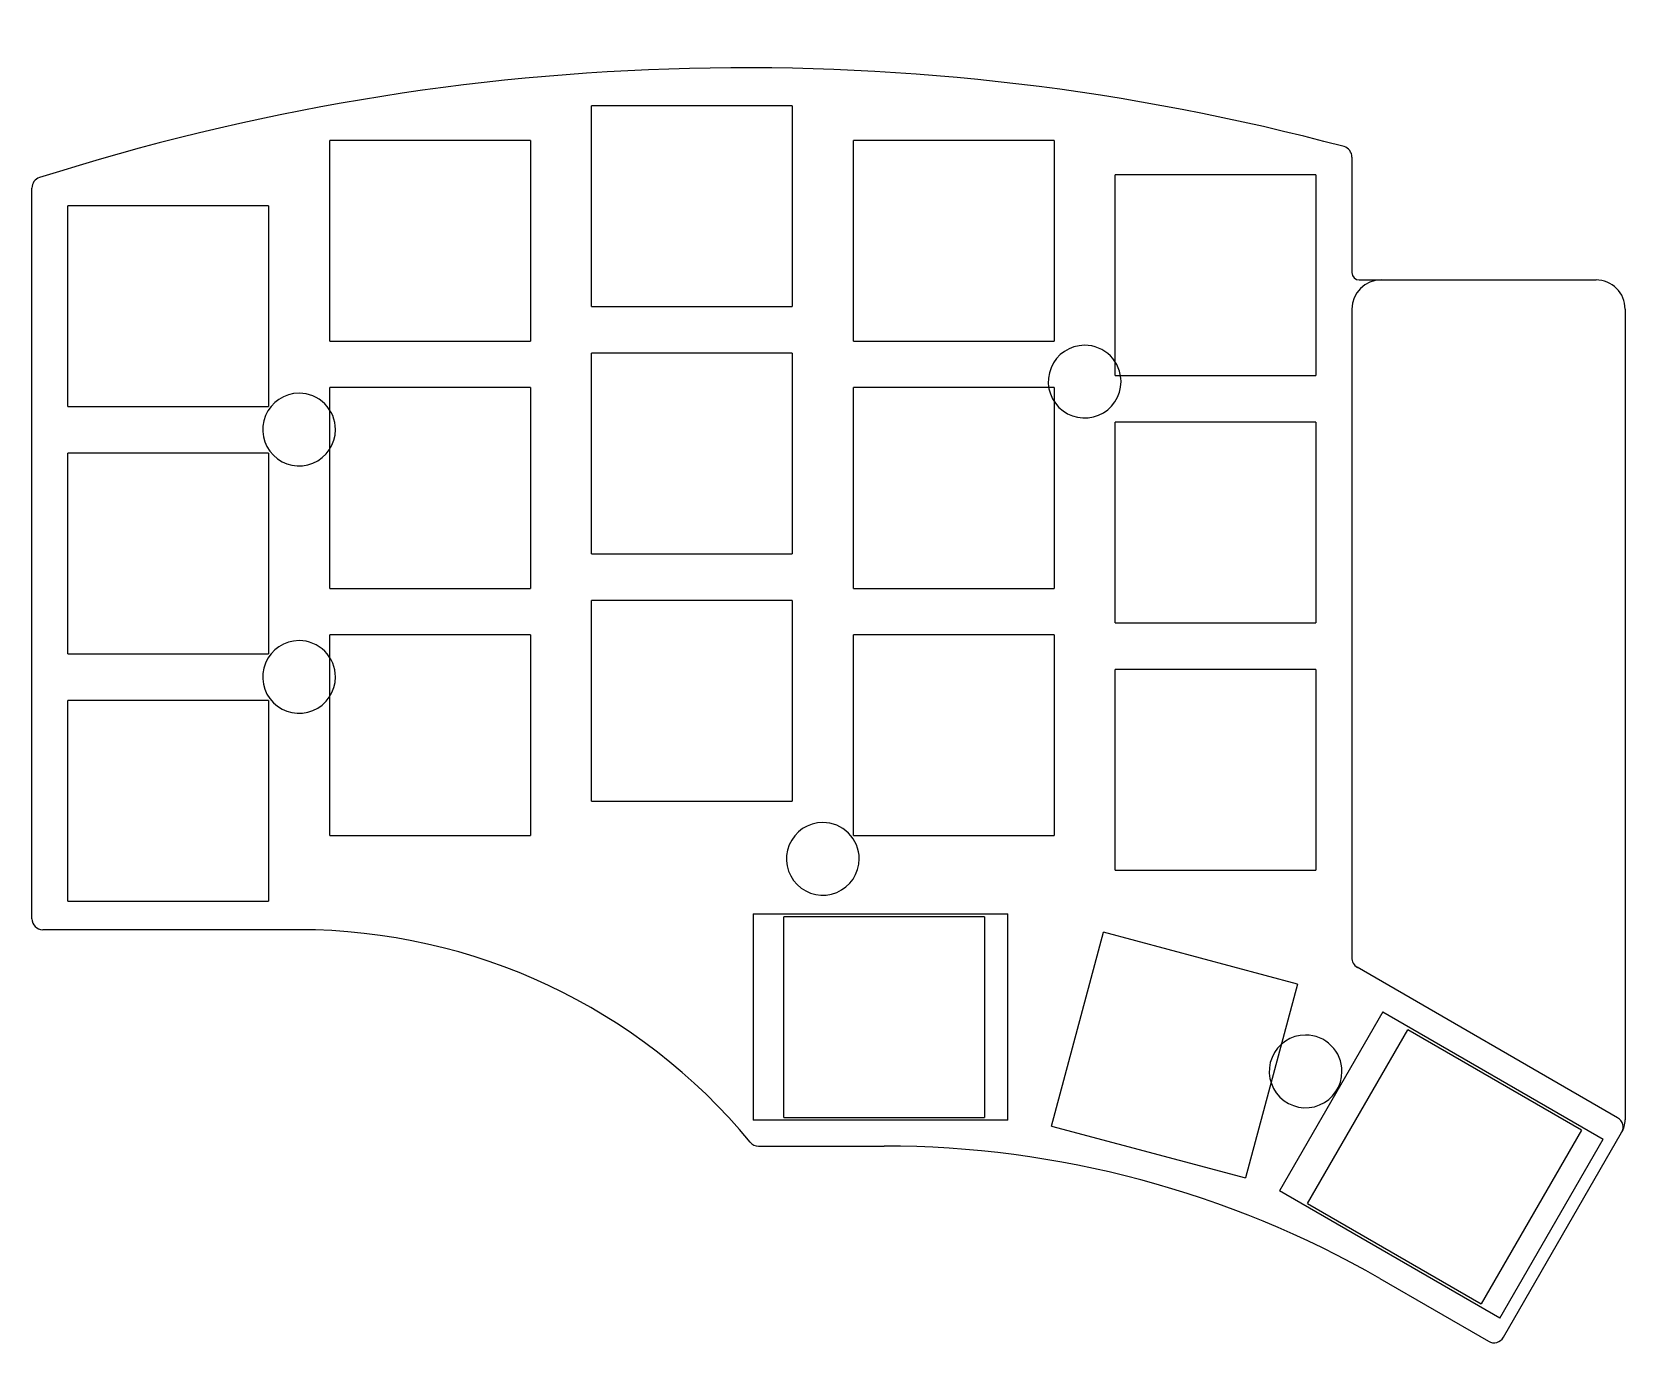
# Model space of a CAD drawing. Extents: x 40 to 149, y -135 to -45.
import ezdxf

# ---------------------------------------------------------------- set-up
doc = ezdxf.new("R2010")
doc.units = 0
doc.layers.get('0').update_dxf_attribs({"linetype": 'CONTINUOUS'})

msp = doc.modelspace()

# ---------------------------------------------------------------- linework, layer by layer
at = {"color": 7}
for points in [[(78.435301, -63.982147), (78.435301, -50.182134)], [(92.235314, -50.182134), (78.435301, -50.182134)], [(92.235314, -50.182134), (92.235314, -63.982147)], [(74.235291, -52.557138), (60.435278, -52.557138)], [(60.435278, -66.357151), (60.435278, -52.557138)], [(74.235291, -52.557138), (74.235291, -66.357151)], [(96.435316, -66.357152), (96.435316, -52.557139)], [(110.235329, -52.557139), (96.435316, -52.557139)], [(110.235329, -52.557139), (110.235329, -66.357152)], [(130.710174, -53.706908), (130.709802, -61.65035)], [(39.960709, -106.081978), (39.960706, -55.832406)], [(114.43533, -68.732145), (114.43533, -54.932132)], [(128.235343, -54.932132), (114.43533, -54.932132)], [(128.235343, -54.932132), (128.235343, -68.732145)], [(56.235274, -57.057143), (42.43526, -57.057143)], [(42.43526, -70.857156), (42.43526, -57.057143)], [(56.235274, -57.057143), (56.235274, -70.857156)], [(131.209804, -62.15035), (132.709743, -62.150171)], [(132.709743, -62.150171), (147.491084, -62.149717)], [(78.435301, -63.982147), (92.235314, -63.982147)], [(130.709798, -64.150354), (130.710311, -108.733904)], [(149.491076, -64.149863), (149.4917, -119.892102)], [(60.435278, -66.357151), (74.235291, -66.357151)], [(96.435316, -66.357152), (110.235329, -66.357152)], [(92.235311, -67.182149), (78.435298, -67.182149)], [(78.435298, -80.982162), (78.435298, -67.182149)], [(92.235311, -67.182149), (92.235311, -80.982162)], [(114.43533, -68.732145), (128.235343, -68.732145)], [(60.43528, -83.357167), (60.43528, -69.557154)], [(74.235293, -69.557154), (60.43528, -69.557154)], [(74.235293, -69.557154), (74.235293, -83.357167)], [(110.235324, -69.557155), (96.435311, -69.557155)], [(96.435311, -83.357168), (96.435311, -69.557155)], [(110.235324, -69.557155), (110.235324, -83.357168)], [(42.43526, -70.857156), (56.235274, -70.857156)], [(114.43533, -85.73217), (114.43533, -71.932157)], [(128.235343, -71.932157), (114.43533, -71.932157)], [(128.235343, -71.932157), (128.235343, -85.73217)], [(42.435263, -87.857165), (42.435263, -74.057152)], [(56.235277, -74.057152), (42.435263, -74.057152)], [(56.235277, -74.057152), (56.235277, -87.857165)], [(78.435298, -80.982162), (92.235311, -80.982162)], [(60.43528, -83.357167), (74.235293, -83.357167)], [(92.235312, -84.182166), (78.435299, -84.182166)], [(78.435299, -97.98218), (78.435299, -84.182166)], [(92.235312, -84.182166), (92.235312, -97.98218)], [(96.435311, -83.357168), (110.235324, -83.357168)], [(114.43533, -85.73217), (128.235343, -85.73217)], [(74.235294, -86.55717), (60.435281, -86.55717)], [(60.435281, -100.357183), (60.435281, -86.55717)], [(74.235294, -86.55717), (74.235294, -100.357183)], [(110.235324, -86.55717), (96.435311, -86.55717)], [(96.435311, -100.357183), (96.435311, -86.55717)], [(110.235324, -86.55717), (110.235324, -100.357183)], [(42.435263, -87.857165), (56.235277, -87.857165)], [(114.435331, -102.732182), (114.435331, -88.932169)], [(128.235344, -88.932169), (114.435331, -88.932169)], [(128.235344, -88.932169), (128.235344, -102.732182)], [(42.43526, -104.857186), (42.43526, -91.057173)], [(56.235274, -91.057173), (42.43526, -91.057173)], [(56.235274, -91.057173), (56.235274, -104.857186)], [(78.435299, -97.98218), (92.235312, -97.98218)], [(60.435281, -100.357183), (74.235294, -100.357183)], [(96.435311, -100.357183), (110.235324, -100.357183)], [(114.435331, -102.732182), (128.235344, -102.732182)], [(42.43526, -104.857186), (56.235274, -104.857186)], [(89.548306, -105.732186), (107.048323, -105.732186)], [(89.548306, -105.732186), (89.548306, -119.932199)], [(91.648308, -119.732199), (91.648308, -105.932186)], [(105.448321, -105.932186), (91.648308, -105.932186)], [(105.448321, -105.932186), (105.448321, -119.732199)], [(107.048323, -119.932199), (107.048323, -105.732186)], [(58.335256, -106.831982), (40.710711, -106.831981)], [(110.056909, -120.327927), (113.628615, -106.998137)], [(126.958405, -110.569844), (113.628615, -106.998137)], [(148.978251, -119.757486), (131.06153, -109.41358)], [(126.958405, -110.569844), (123.386699, -123.899633)], [(132.827573, -112.48217), (125.727567, -124.779742)], [(132.827573, -112.48217), (147.983033, -121.232179)], [(127.646223, -125.656538), (134.546229, -113.705377)], [(146.497391, -120.605383), (134.546229, -113.705377)], [(107.048323, -119.932199), (89.548306, -119.932199)], [(91.648308, -119.732199), (105.448321, -119.732199)], [(110.056909, -120.327927), (123.386699, -123.899633)], [(146.497391, -120.605383), (139.597384, -132.556545)], [(140.883026, -133.52975), (147.983033, -121.232179)], [(141.127817, -134.854823), (149.252768, -120.781998)], [(89.923235, -121.706976), (98.548245, -121.706975)], [(140.883026, -133.52975), (125.727567, -124.779742)], [(127.646223, -125.656538), (139.597384, -132.556545)], [(132.634495, -130.817227), (140.103297, -135.12934)]]:
    msp.add_lwpolyline(points, dxfattribs=at)
for points in [[(112.33533, -66.644648)], [(58.330278, -69.940159)], [(58.330277, -86.95017)], [(94.335312, -99.457177)], [(127.524866, -114.071287)]]:
    msp.add_lwpolyline(points, close=True, dxfattribs=at)
for points in [[(130.16653, -52.986939), (100.686093, -45.093517), (69.558896, -45.832823), (40.486444, -55.116942)], [(130.710158, -53.706908), (130.710137, -53.372422), (130.488231, -53.078535), (130.16653, -52.986939)], [(40.48646, -55.116991), (40.173691, -55.214934), (39.960773, -55.504661), (39.960706, -55.832406)], [(132.709743, -62.150139), (131.605164, -62.150296), (130.709806, -63.045775), (130.709798, -64.150354)], [(130.709839, -61.65035), (130.709831, -61.926482), (130.933672, -62.150339), (131.209804, -62.15035)], [(148.905339, -62.735568), (148.530263, -62.360466), (148.02154, -62.149729), (147.491084, -62.149717)], [(149.49109, -64.149863), (149.491116, -63.619408), (149.280414, -63.11067), (148.905339, -62.735568)], [(112.33533, -66.644648), (111.324173, -66.644648), (110.412582, -67.253754), (110.025629, -68.187941)], [(114.103099, -67.376881), (113.634257, -66.90804), (112.998372, -66.644648), (112.33533, -66.644648)], [(114.835332, -69.14465), (114.835332, -68.481608), (114.57194, -67.845723), (114.103099, -67.376881)], [(110.025629, -68.187941), (109.638676, -69.122127), (109.852566, -70.197423), (110.567561, -70.912419)], [(58.330278, -69.940159), (57.319121, -69.940159), (56.407529, -70.549265), (56.020577, -71.483452)], [(60.098046, -70.672393), (59.629205, -70.203551), (58.993319, -69.940159), (58.330278, -69.940159)], [(113.292039, -71.454351), (114.226226, -71.067398), (114.835332, -70.155807), (114.835332, -69.14465)], [(60.83028, -72.440161), (60.83028, -71.777119), (60.566888, -71.141234), (60.098046, -70.672393)], [(110.567561, -70.912419), (111.282557, -71.627414), (112.357853, -71.841304), (113.292039, -71.454351)], [(56.020577, -71.483452), (55.633624, -72.417639), (55.847513, -73.492934), (56.562509, -74.20793)], [(59.286987, -74.749862), (60.221174, -74.362909), (60.83028, -73.451318), (60.83028, -72.440161)], [(56.562509, -74.20793), (57.277505, -74.922926), (58.3528, -75.136815), (59.286987, -74.749862)], [(58.330277, -86.95017), (57.31912, -86.95017), (56.407528, -87.559276), (56.020576, -88.493463)], [(60.098045, -87.682404), (59.629204, -87.213562), (58.993318, -86.95017), (58.330277, -86.95017)], [(56.020576, -88.493463), (55.633623, -89.42765), (55.847512, -90.502945), (56.562508, -91.217941)], [(60.830279, -89.450172), (60.830279, -88.787131), (60.566887, -88.151245), (60.098045, -87.682404)], [(59.286986, -91.759873), (60.221173, -91.372921), (60.830279, -90.461329), (60.830279, -89.450172)], [(56.562508, -91.217941), (57.277504, -91.932937), (58.352799, -92.146826), (59.286986, -91.759873)], [(94.335312, -99.457177), (93.324155, -99.457177), (92.412564, -100.066283), (92.025611, -101.00047)], [(96.10308, -100.189411), (95.634239, -99.720569), (94.998354, -99.457177), (94.335312, -99.457177)], [(96.835314, -101.957179), (96.835314, -101.294138), (96.571922, -100.658252), (96.10308, -100.189411)], [(92.025611, -101.00047), (91.638658, -101.934657), (91.852548, -103.009952), (92.567543, -103.724948)], [(95.292021, -104.26688), (96.226208, -103.879928), (96.835314, -102.968336), (96.835314, -101.957179)], [(92.567543, -103.724948), (93.282539, -104.439944), (94.357834, -104.653833), (95.292021, -104.26688)], [(39.960765, -106.081977), (39.960757, -106.280883), (40.039765, -106.471645), (40.180407, -106.612298)], [(40.180407, -106.612298), (40.321049, -106.752951), (40.511805, -106.831974), (40.710711, -106.831981)], [(89.341025, -121.428917), (81.699782, -112.182852), (70.330183, -106.830258), (58.335256, -106.831982)], [(130.710326, -108.733905), (130.693997, -109.016866), (130.838588, -109.284859), (131.084046, -109.426577)], [(127.524866, -114.071287), (126.51371, -114.071287), (125.602118, -114.680393), (125.215165, -115.61458)], [(129.292635, -114.803521), (128.823794, -114.334679), (128.187908, -114.071287), (127.524866, -114.071287)], [(130.024869, -116.571289), (130.024869, -115.908247), (129.761476, -115.272362), (129.292635, -114.803521)], [(125.215165, -115.61458), (124.828213, -116.548767), (125.042102, -117.624062), (125.757098, -118.339058)], [(128.481576, -118.88099), (129.415763, -118.494037), (130.024869, -117.582446), (130.024869, -116.571289)], [(125.757098, -118.339058), (126.472093, -119.054054), (127.547389, -119.267943), (128.481576, -118.88099)], [(149.252788, -120.78201), (149.459883, -120.423283), (149.33697, -119.964594), (148.978251, -119.757487)], [(149.252775, -120.782002), (149.408996, -120.51142), (149.491388, -120.204544), (149.4917, -119.892102)], [(89.340995, -121.428941), (89.483122, -121.604799), (89.697124, -121.706991), (89.923235, -121.706976)], [(132.634495, -130.817227), (122.264915, -124.851146), (110.511618, -121.709836), (98.548245, -121.706975)], [(140.10332, -135.129304), (140.275574, -135.228766), (140.480286, -135.255725), (140.672417, -135.204249)], [(140.672417, -135.204249), (140.864549, -135.152774), (141.028362, -135.027081), (141.127818, -134.854823)]]:
    msp.add_open_spline(points, degree=3, dxfattribs=at)

doc.saveas('drawing.dxf')
